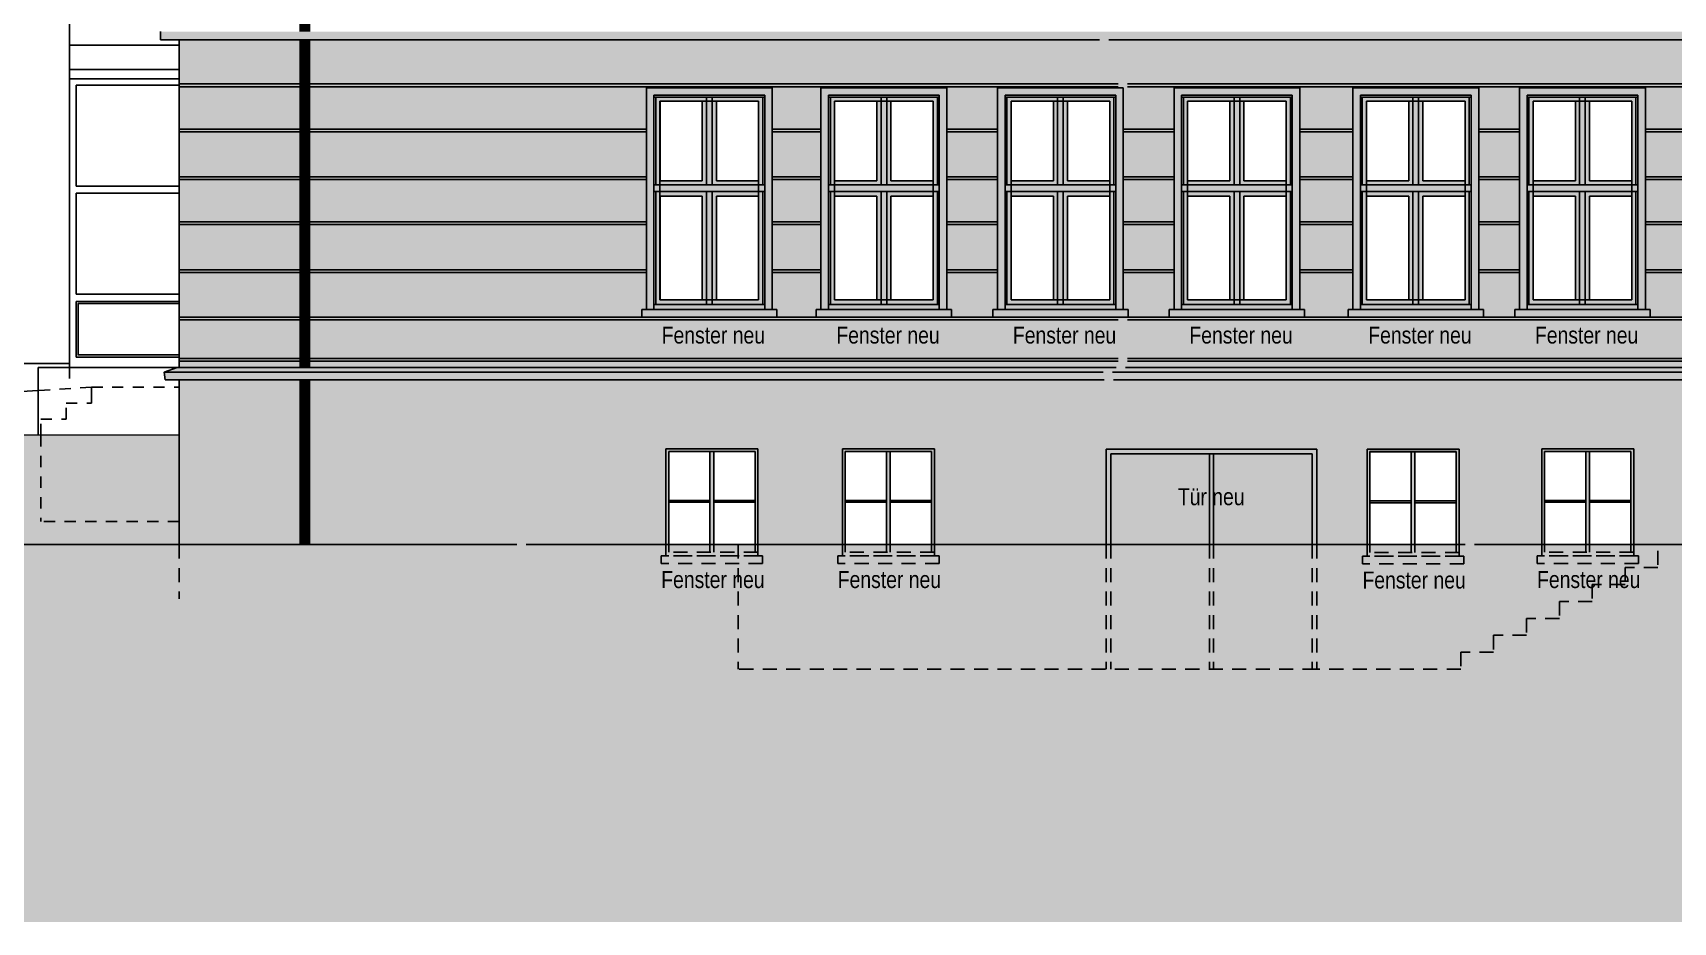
# Model space of a CAD drawing. Header units: metres. Extents: x 11 to 190, y 38 to 70.
# Drawn here: x 29.74 to 47.21, y 37.58 to 47.04 of the extents above; entities that cross this region are included whole.
import ezdxf
from ezdxf.enums import TextEntityAlignment as Align

# ---------------------------------------------------------------- set-up
doc = ezdxf.new("R2010")
doc.units = ezdxf.units.M
doc.header["$LTSCALE"] = 0.01
doc.header["$XCLIPFRAME"] = 2
doc.linetypes.add('AUSGEZOGEN', pattern=[1000, 1000, 0])
doc.linetypes.add('GESTRICHELT', pattern=[9, 6, -3])
for name, color, linetype in [('A_ansicht', 9, 'CONTINUOUS'), ('A_Ansicht_Bibliothek', 1, 'CONTINUOUS'), ('A_Fensterrahmen', 1, 'CONTINUOUS'), ('A_Glasbild', 7, 'CONTINUOUS'), ('A_regenrinne', 252, 'CONTINUOUS'), ('A_Schraff_Fensterrahmen', 255, 'CONTINUOUS'), ('A_Schraff_gelände', 251, 'CONTINUOUS'), ('A_Schraff_Gewaende', 23, 'CONTINUOUS'), ('A_Schraff_Paneel', 14, 'CONTINUOUS'), ('A_Schraff_Sims', 17, 'CONTINUOUS'), ('A_schraff_tuer', 117, 'CONTINUOUS'), ('A_TEXT', 2, 'CONTINUOUS'), ('FASSADE', 7, 'AUSGEZOGEN'), ('FASSADE_STRUKTUR', 8, 'AUSGEZOGEN')]:
    doc.layers.add(name, color=color, linetype=linetype)
doc.styles.add('arial-n', font='ARIALN.TTF')
picture_1 = doc.add_image_def('image1.jpg', size_in_pixel=(60, 84))

msp = doc.modelspace()

# ---------------------------------------------------------------- hatches: boundary and pattern name
at = {"layer": 'A_Schraff_Fensterrahmen'}
h = msp.add_hatch(color=256, dxfattribs=at)
h.paths.add_polyline_path([(36.917, 46.359), (36.377, 46.359), (36.377, 45.427), (36.917, 45.427)])
h.paths.add_polyline_path([(36.872, 46.318), (36.872, 45.468), (36.422, 45.468), (36.422, 46.318)], flags=16)
h.paths.add_polyline_path([(37.517, 46.359), (36.977, 46.359), (36.977, 45.427), (37.517, 45.427)])
h.paths.add_polyline_path([(37.472, 46.318), (37.472, 45.468), (37.022, 45.468), (37.022, 46.318)], flags=16)
h.paths.add_polyline_path([(36.917, 45.357), (36.377, 45.357), (36.377, 44.151), (36.917, 44.151)])
h.paths.add_polyline_path([(36.872, 45.304), (36.872, 44.204), (36.422, 44.204), (36.422, 45.304)], flags=16)
h.paths.add_polyline_path([(37.517, 45.357), (36.977, 45.357), (36.977, 44.151), (37.517, 44.151)])
h.paths.add_polyline_path([(37.472, 45.304), (37.472, 44.204), (37.022, 44.204), (37.022, 45.304)], flags=16)
h = msp.add_hatch(color=256, dxfattribs=at)
h.paths.add_polyline_path([(36.977, 46.359), (36.917, 46.359), (36.917, 45.427), (36.977, 45.427)])
h.paths.add_polyline_path([(36.977, 45.357), (36.917, 45.357), (36.917, 44.151), (36.977, 44.151)])
h = msp.add_hatch(color=256, dxfattribs=at)
h.paths.add_polyline_path([(38.776, 46.359), (38.236, 46.359), (38.236, 45.427), (38.776, 45.427)])
h.paths.add_polyline_path([(38.731, 46.318), (38.731, 45.468), (38.281, 45.468), (38.281, 46.318)], flags=16)
h.paths.add_polyline_path([(39.376, 46.359), (38.836, 46.359), (38.836, 45.427), (39.376, 45.427)])
h.paths.add_polyline_path([(39.331, 46.318), (39.331, 45.468), (38.881, 45.468), (38.881, 46.318)], flags=16)
h.paths.add_polyline_path([(38.776, 45.357), (38.236, 45.357), (38.236, 44.151), (38.776, 44.151)])
h.paths.add_polyline_path([(38.731, 45.304), (38.731, 44.204), (38.281, 44.204), (38.281, 45.304)], flags=16)
h.paths.add_polyline_path([(39.376, 45.357), (38.836, 45.357), (38.836, 44.151), (39.376, 44.151)])
h.paths.add_polyline_path([(39.331, 45.304), (39.331, 44.204), (38.881, 44.204), (38.881, 45.304)], flags=16)
h = msp.add_hatch(color=256, dxfattribs=at)
h.paths.add_polyline_path([(38.836, 46.359), (38.776, 46.359), (38.776, 45.427), (38.836, 45.427)])
h.paths.add_polyline_path([(38.836, 45.357), (38.776, 45.357), (38.776, 44.151), (38.836, 44.151)])
h = msp.add_hatch(color=256, dxfattribs=at)
h.paths.add_polyline_path([(40.656, 46.359), (40.116, 46.359), (40.116, 45.427), (40.656, 45.427)])
h.paths.add_polyline_path([(40.611, 46.318), (40.611, 45.468), (40.161, 45.468), (40.161, 46.318)], flags=16)
h.paths.add_polyline_path([(41.256, 46.359), (40.716, 46.359), (40.716, 45.427), (41.256, 45.427)])
h.paths.add_polyline_path([(41.211, 46.318), (41.211, 45.468), (40.761, 45.468), (40.761, 46.318)], flags=16)
h.paths.add_polyline_path([(40.656, 45.357), (40.116, 45.357), (40.116, 44.151), (40.656, 44.151)])
h.paths.add_polyline_path([(40.611, 45.304), (40.611, 44.204), (40.161, 44.204), (40.161, 45.304)], flags=16)
h.paths.add_polyline_path([(41.256, 45.357), (40.716, 45.357), (40.716, 44.151), (41.256, 44.151)])
h.paths.add_polyline_path([(41.211, 45.304), (41.211, 44.204), (40.761, 44.204), (40.761, 45.304)], flags=16)
h = msp.add_hatch(color=256, dxfattribs=at)
h.paths.add_polyline_path([(40.716, 46.359), (40.656, 46.359), (40.656, 45.427), (40.716, 45.427)])
h.paths.add_polyline_path([(40.716, 45.357), (40.656, 45.357), (40.656, 44.151), (40.716, 44.151)])
h = msp.add_hatch(color=256, dxfattribs=at)
h.paths.add_polyline_path([(42.536, 46.359), (41.996, 46.359), (41.996, 45.427), (42.536, 45.427)])
h.paths.add_polyline_path([(42.491, 46.318), (42.491, 45.468), (42.041, 45.468), (42.041, 46.318)], flags=16)
h.paths.add_polyline_path([(43.136, 46.359), (42.596, 46.359), (42.596, 45.427), (43.136, 45.427)])
h.paths.add_polyline_path([(43.091, 46.318), (43.091, 45.468), (42.641, 45.468), (42.641, 46.318)], flags=16)
h.paths.add_polyline_path([(42.536, 45.357), (41.996, 45.357), (41.996, 44.151), (42.536, 44.151)])
h.paths.add_polyline_path([(42.491, 45.304), (42.491, 44.204), (42.041, 44.204), (42.041, 45.304)], flags=16)
h.paths.add_polyline_path([(43.136, 45.357), (42.596, 45.357), (42.596, 44.151), (43.136, 44.151)])
h.paths.add_polyline_path([(43.091, 45.304), (43.091, 44.204), (42.641, 44.204), (42.641, 45.304)], flags=16)
h = msp.add_hatch(color=256, dxfattribs=at)
h.paths.add_polyline_path([(42.596, 46.359), (42.536, 46.359), (42.536, 45.427), (42.596, 45.427)])
h.paths.add_polyline_path([(42.596, 45.357), (42.536, 45.357), (42.536, 44.151), (42.596, 44.151)])
h = msp.add_hatch(color=256, dxfattribs=at)
h.paths.add_polyline_path([(44.441, 46.359), (43.901, 46.359), (43.901, 45.427), (44.441, 45.427)])
h.paths.add_polyline_path([(44.396, 46.318), (44.396, 45.468), (43.946, 45.468), (43.946, 46.318)], flags=16)
h.paths.add_polyline_path([(45.041, 46.359), (44.501, 46.359), (44.501, 45.427), (45.041, 45.427)])
h.paths.add_polyline_path([(44.996, 46.318), (44.996, 45.468), (44.546, 45.468), (44.546, 46.318)], flags=16)
h.paths.add_polyline_path([(44.441, 45.357), (43.901, 45.357), (43.901, 44.151), (44.441, 44.151)])
h.paths.add_polyline_path([(44.396, 45.304), (44.396, 44.204), (43.946, 44.204), (43.946, 45.304)], flags=16)
h.paths.add_polyline_path([(45.041, 45.357), (44.501, 45.357), (44.501, 44.151), (45.041, 44.151)])
h.paths.add_polyline_path([(44.996, 45.304), (44.996, 44.204), (44.546, 44.204), (44.546, 45.304)], flags=16)
h = msp.add_hatch(color=256, dxfattribs=at)
h.paths.add_polyline_path([(44.501, 46.359), (44.441, 46.359), (44.441, 45.427), (44.501, 45.427)])
h.paths.add_polyline_path([(44.501, 45.357), (44.441, 45.357), (44.441, 44.151), (44.501, 44.151)])
h = msp.add_hatch(color=256, dxfattribs=at)
h.paths.add_polyline_path([(46.216, 46.359), (45.676, 46.359), (45.676, 45.427), (46.216, 45.427)])
h.paths.add_polyline_path([(46.171, 46.318), (46.171, 45.468), (45.721, 45.468), (45.721, 46.318)], flags=16)
h.paths.add_polyline_path([(46.816, 46.359), (46.276, 46.359), (46.276, 45.427), (46.816, 45.427)])
h.paths.add_polyline_path([(46.771, 46.318), (46.771, 45.468), (46.321, 45.468), (46.321, 46.318)], flags=16)
h.paths.add_polyline_path([(46.216, 45.357), (45.676, 45.357), (45.676, 44.151), (46.216, 44.151)])
h.paths.add_polyline_path([(46.171, 45.304), (46.171, 44.204), (45.721, 44.204), (45.721, 45.304)], flags=16)
h.paths.add_polyline_path([(46.816, 45.357), (46.276, 45.357), (46.276, 44.151), (46.816, 44.151)])
h.paths.add_polyline_path([(46.771, 45.304), (46.771, 44.204), (46.321, 44.204), (46.321, 45.304)], flags=16)
h = msp.add_hatch(color=256, dxfattribs=at)
h.paths.add_polyline_path([(46.276, 46.359), (46.216, 46.359), (46.216, 45.427), (46.276, 45.427)])
h.paths.add_polyline_path([(46.276, 45.357), (46.216, 45.357), (46.216, 44.151), (46.276, 44.151)])
h = msp.add_hatch(color=256, dxfattribs=at)
h.paths.add_polyline_path([(37.537, 44.151), (36.357, 44.151), (36.357, 44.099), (37.537, 44.099)])
h.paths.add_polyline_path([(37.537, 45.427), (36.357, 45.427), (36.357, 45.357), (37.537, 45.357)])
h = msp.add_hatch(color=256, dxfattribs=at)
h.paths.add_polyline_path([(39.396, 44.151), (38.216, 44.151), (38.216, 44.099), (39.396, 44.099)])
h.paths.add_polyline_path([(39.396, 45.427), (38.216, 45.427), (38.216, 45.357), (39.396, 45.357)])
h = msp.add_hatch(color=256, dxfattribs=at)
h.paths.add_polyline_path([(41.276, 44.151), (40.096, 44.151), (40.096, 44.099), (41.276, 44.099)])
h.paths.add_polyline_path([(41.276, 45.427), (40.096, 45.427), (40.096, 45.357), (41.276, 45.357)])
h = msp.add_hatch(color=256, dxfattribs=at)
h.paths.add_polyline_path([(43.156, 44.151), (41.976, 44.151), (41.976, 44.099), (43.156, 44.099)])
h.paths.add_polyline_path([(43.156, 45.427), (41.976, 45.427), (41.976, 45.357), (43.156, 45.357)])
h = msp.add_hatch(color=256, dxfattribs=at)
h.paths.add_polyline_path([(45.061, 44.151), (43.881, 44.151), (43.881, 44.099), (45.061, 44.099)])
h.paths.add_polyline_path([(45.061, 45.427), (43.881, 45.427), (43.881, 45.357), (45.061, 45.357)])
h = msp.add_hatch(color=256, dxfattribs=at)
h.paths.add_polyline_path([(46.836, 44.151), (45.656, 44.151), (45.656, 44.099), (46.836, 44.099)])
h.paths.add_polyline_path([(46.836, 45.427), (45.656, 45.427), (45.656, 45.357), (46.836, 45.357)])
h = msp.add_hatch(color=256, dxfattribs=at)
h.paths.add_polyline_path([(37.464, 42.618), (36.484, 42.618), (36.484, 41.598), (36.514, 41.598), (36.514, 42.588), (37.434, 42.588), (37.434, 41.598), (37.464, 41.598)])
h.paths.add_polyline_path([(36.994, 42.588), (36.954, 42.588), (36.954, 41.598), (36.994, 41.598)], flags=17)
h = msp.add_hatch(color=256, dxfattribs=at)
h.paths.add_polyline_path([(39.344, 42.618), (38.364, 42.618), (38.364, 41.598), (38.394, 41.598), (38.394, 42.588), (39.314, 42.588), (39.314, 41.598), (39.344, 41.598)])
h.paths.add_polyline_path([(38.874, 42.588), (38.834, 42.588), (38.834, 41.598), (38.874, 41.598)], flags=17)
h = msp.add_hatch(color=256, dxfattribs=at)
h.paths.add_polyline_path([(44.932, 42.618), (43.952, 42.618), (43.952, 41.598), (43.982, 41.598), (43.982, 42.588), (44.902, 42.588), (44.902, 41.598), (44.932, 41.598)])
h.paths.add_polyline_path([(44.462, 42.588), (44.422, 42.588), (44.422, 41.598), (44.462, 41.598)], flags=17)
h = msp.add_hatch(color=256, dxfattribs=at)
h.paths.add_polyline_path([(46.792, 42.618), (45.812, 42.618), (45.812, 41.598), (45.842, 41.598), (45.842, 42.588), (46.762, 42.588), (46.762, 41.598), (46.792, 41.598)])
h.paths.add_polyline_path([(46.322, 42.588), (46.282, 42.588), (46.282, 41.598), (46.322, 41.598)], flags=17)
h = msp.add_hatch(color=256, dxfattribs=at)
h.paths.add_polyline_path([(36.954, 42.068), (36.514, 42.068), (36.514, 42.048), (36.954, 42.048)])
h.paths.add_polyline_path([(37.434, 42.068), (36.994, 42.068), (36.994, 42.048), (37.434, 42.048)])
h = msp.add_hatch(color=256, dxfattribs=at)
h.paths.add_polyline_path([(38.834, 42.068), (38.394, 42.068), (38.394, 42.048), (38.834, 42.048)])
h.paths.add_polyline_path([(39.314, 42.068), (38.874, 42.068), (38.874, 42.048), (39.314, 42.048)])
h = msp.add_hatch(color=256, dxfattribs=at)
h.paths.add_polyline_path([(44.422, 42.068), (43.982, 42.068), (43.982, 42.048), (44.422, 42.048)])
h.paths.add_polyline_path([(44.902, 42.068), (44.462, 42.068), (44.462, 42.048), (44.902, 42.048)])
h = msp.add_hatch(color=256, dxfattribs=at)
h.paths.add_polyline_path([(46.282, 42.068), (45.842, 42.068), (45.842, 42.048), (46.282, 42.048)])
h.paths.add_polyline_path([(46.762, 42.068), (46.322, 42.068), (46.322, 42.048), (46.762, 42.048)])
at = {"layer": 'A_Schraff_gelände'}
for points in [[(11.328, 42.35), (11.328, 41.598), (31.3, 41.598), (31.3, 42.762), (29.8, 42.762), (20.684, 42.781), (13.14, 42.35)], [(11.328, 41.598), (11.328, 37.579), (154.231, 37.579), (154.222, 40.16), (110.149, 40.16), (110.149, 41.363), (91.566, 41.363), (88.079, 41.363), (81.671, 41.413), (71.368, 41.415), (60.93, 41.416), (60.93, 41.537), (60.58, 41.537), (60.58, 41.662), (55.097, 41.662), (55.097, 41.598), (46.947, 41.598)]]:
    msp.add_hatch(color=256, dxfattribs=at).paths.add_polyline_path(points)
at = {"layer": 'A_Schraff_Gewaende'}
h = msp.add_hatch(color=256, dxfattribs=at)
h.paths.add_polyline_path([(37.617, 46.459), (36.277, 46.459), (36.277, 44.099), (36.357, 44.099), (36.357, 46.379), (37.537, 46.379), (37.537, 44.099), (37.617, 44.099)])
h.paths.add_polyline_path([(37.667, 44.099), (37.617, 44.099), (36.227, 44.099), (36.227, 44.019), (37.667, 44.019)])
h = msp.add_hatch(color=256, dxfattribs=at)
h.paths.add_polyline_path([(39.476, 46.459), (38.136, 46.459), (38.136, 44.099), (38.216, 44.099), (38.216, 46.379), (39.396, 46.379), (39.396, 44.099), (39.476, 44.099)])
h.paths.add_polyline_path([(39.526, 44.099), (39.476, 44.099), (38.086, 44.099), (38.086, 44.019), (39.526, 44.019)])
h = msp.add_hatch(color=256, dxfattribs=at)
h.paths.add_polyline_path([(41.356, 46.459), (40.016, 46.459), (40.016, 44.099), (40.096, 44.099), (40.096, 46.379), (41.276, 46.379), (41.276, 44.099), (41.356, 44.099)])
h.paths.add_polyline_path([(41.406, 44.099), (41.356, 44.099), (39.966, 44.099), (39.966, 44.019), (41.406, 44.019)])
h = msp.add_hatch(color=256, dxfattribs=at)
h.paths.add_polyline_path([(43.236, 46.459), (41.896, 46.459), (41.896, 44.099), (41.976, 44.099), (41.976, 46.379), (43.156, 46.379), (43.156, 44.099), (43.236, 44.099)])
h.paths.add_polyline_path([(43.286, 44.099), (43.236, 44.099), (41.846, 44.099), (41.846, 44.019), (43.286, 44.019)])
h = msp.add_hatch(color=256, dxfattribs=at)
h.paths.add_polyline_path([(45.141, 46.459), (43.801, 46.459), (43.801, 44.099), (43.881, 44.099), (43.881, 46.379), (45.061, 46.379), (45.061, 44.099), (45.141, 44.099)])
h.paths.add_polyline_path([(45.191, 44.099), (45.141, 44.099), (43.751, 44.099), (43.751, 44.019), (45.191, 44.019)])
h = msp.add_hatch(color=256, dxfattribs=at)
h.paths.add_polyline_path([(46.916, 46.459), (45.576, 46.459), (45.576, 44.099), (45.656, 44.099), (45.656, 46.379), (46.836, 46.379), (46.836, 44.099), (46.916, 44.099)])
h.paths.add_polyline_path([(46.966, 44.099), (46.916, 44.099), (45.526, 44.099), (45.526, 44.019), (46.966, 44.019)])
at = {"layer": 'A_Schraff_Paneel'}
h = msp.add_hatch(color=256, dxfattribs=at)
h.paths.add_polyline_path([(31.3, 46.97), (31.3, 43.484), (55.097, 43.484), (55.097, 46.97)])
h.paths.add_polyline_path([(51.21, 44.019), (51.21, 44.099), (51.26, 44.099), (51.26, 46.459), (52.6, 46.459), (52.6, 44.099), (52.65, 44.099), (52.65, 44.019)], flags=16)
h.paths.add_polyline_path([(49.266, 44.019), (49.266, 44.099), (49.316, 44.099), (49.316, 46.459), (50.656, 46.459), (50.656, 44.099), (50.706, 44.099), (50.706, 44.019)], flags=16)
h.paths.add_polyline_path([(47.481, 44.019), (47.481, 44.099), (47.531, 44.099), (47.531, 46.459), (48.871, 46.459), (48.871, 44.099), (48.921, 44.099), (48.921, 44.019)], flags=16)
h.paths.add_polyline_path([(45.526, 44.019), (45.526, 44.099), (45.576, 44.099), (45.576, 46.459), (46.916, 46.459), (46.916, 44.099), (46.966, 44.099), (46.966, 44.019)], flags=16)
h.paths.add_polyline_path([(43.751, 44.019), (43.751, 44.099), (43.801, 44.099), (43.801, 46.459), (45.141, 46.459), (45.141, 44.099), (45.191, 44.099), (45.191, 44.019)], flags=16)
h.paths.add_polyline_path([(41.846, 44.019), (41.846, 44.099), (41.896, 44.099), (41.896, 46.459), (43.236, 46.459), (43.236, 44.099), (43.286, 44.099), (43.286, 44.019)], flags=16)
h.paths.add_polyline_path([(39.966, 44.019), (39.966, 44.099), (40.016, 44.099), (40.016, 46.459), (41.356, 46.459), (41.356, 44.099), (41.406, 44.099), (41.406, 44.019)], flags=16)
h.paths.add_polyline_path([(38.086, 44.019), (38.086, 44.099), (38.136, 44.099), (38.136, 46.459), (39.476, 46.459), (39.476, 44.099), (39.526, 44.099), (39.526, 44.019)], flags=16)
h.paths.add_polyline_path([(36.227, 44.019), (36.227, 44.099), (36.277, 44.099), (36.277, 46.459), (37.617, 46.459), (37.617, 44.099), (37.667, 44.099), (37.667, 44.019)], flags=16)
msp.add_hatch(color=256, dxfattribs=at).paths.add_polyline_path([(31.3, 43.35), (31.3, 41.598), (36.484, 41.598), (36.484, 42.618), (37.464, 42.618), (37.464, 41.598), (38.364, 41.598), (38.364, 42.618), (39.344, 42.618), (39.344, 41.598), (41.174, 41.598), (41.174, 42.613), (43.416, 42.613), (43.416, 41.598), (43.952, 41.598), (43.952, 42.613), (44.932, 42.613), (44.932, 41.598), (45.812, 41.598), (45.812, 42.618), (46.792, 42.618), (46.792, 41.598), (47.707, 41.598), (47.707, 42.618), (48.687, 42.618), (48.687, 41.598), (49.602, 41.598), (49.602, 42.613), (50.582, 42.613), (50.582, 41.598), (51.467, 41.598), (51.467, 42.618), (52.447, 42.618), (52.447, 41.598), (55.097, 41.598), (55.097, 43.35)])
at = {"layer": 'A_Schraff_Sims'}
h = msp.add_hatch(color=256, dxfattribs=at)
h.paths.add_polyline_path([(116.817, 57.707), (31.233, 57.707), (31.233, 57.588), (116.817, 57.588)])
h.paths.add_polyline_path([(55.246, 43.35), (55.257, 43.434), (55.117, 43.484), (31.28, 43.484), (31.14, 43.434), (31.151, 43.35)])
msp.add_hatch(color=256, dxfattribs=at).paths.add_polyline_path([(55.296, 47.058), (31.101, 47.058), (31.101, 46.97), (55.296, 46.97)])
at = {"layer": 'A_schraff_tuer'}
h = msp.add_hatch(color=15, dxfattribs=at)
h.paths.add_polyline_path([(42.315, 42.563), (42.275, 42.563), (42.275, 41.598), (42.315, 41.598)], flags=17)
h.paths.add_polyline_path([(43.416, 42.613), (41.174, 42.613), (41.174, 41.598), (41.224, 41.598), (41.224, 42.563), (43.366, 42.563), (43.366, 41.598), (43.416, 41.598)])
h = msp.add_hatch(color=15, dxfattribs=at)
h.paths.add_polyline_path([(43.366, 42.563), (42.315, 42.563), (42.315, 41.598), (43.366, 41.598)])
h.paths.add_polyline_path([(42.275, 42.563), (41.224, 42.563), (41.224, 41.598), (42.275, 41.598)])

# ---------------------------------------------------------------- linework, layer by layer
at = {"layer": 'A_ansicht', "color": 3}
for p, q in [((43.366, 42.563), (41.224, 42.563)), ((41.224, 42.563), (41.224, 41.598)), ((42.275, 42.563), (42.275, 41.598)), ((42.315, 42.563), (42.315, 41.598)), ((43.366, 42.563), (43.366, 41.598))]:
    msp.add_line(p, q, dxfattribs=at)
at = {"layer": 'A_ansicht', "color": 7}
msp.add_line((31.3, 41.598), (23.883, 41.598), dxfattribs=at)
at = {"layer": 'A_ansicht', "color": 2, "linetype": 'GESTRICHELT', "ltscale": 2.5}
for p, q in [((31.3, 41.598), (31.3, 41.021)), ((36.484, 41.478), (36.484, 41.598)), ((36.514, 41.518), (36.514, 41.598)), ((36.954, 41.598), (36.954, 41.518)), ((36.994, 41.598), (36.994, 41.518)), ((37.254, 41.598), (37.254, 40.272)), ((37.434, 41.518), (37.434, 41.598)), ((37.464, 41.478), (37.464, 41.598)), ((38.364, 41.478), (38.364, 41.598)), ((38.394, 41.518), (38.394, 41.598)), ((38.834, 41.598), (38.834, 41.518)), ((38.874, 41.598), (38.874, 41.518)), ((39.314, 41.518), (39.314, 41.598)), ((39.344, 41.478), (39.344, 41.598)), ((41.174, 41.598), (41.174, 40.272)), ((41.224, 41.598), (41.224, 40.272)), ((42.275, 41.598), (42.275, 40.272)), ((42.315, 41.598), (42.315, 40.272)), ((43.366, 41.598), (43.366, 40.272)), ((43.416, 41.598), (43.416, 40.272)), ((43.952, 41.473), (43.952, 41.598)), ((43.982, 41.513), (43.982, 41.598)), ((44.422, 41.598), (44.422, 41.513)), ((44.462, 41.598), (44.462, 41.513)), ((44.902, 41.513), (44.902, 41.598)), ((44.932, 41.473), (44.932, 41.598)), ((45.812, 41.478), (45.812, 41.598)), ((45.842, 41.518), (45.842, 41.598)), ((46.282, 41.598), (46.282, 41.518)), ((46.322, 41.598), (46.322, 41.518)), ((46.762, 41.518), (46.762, 41.598)), ((46.792, 41.478), (46.792, 41.598)), ((37.514, 41.478), (36.434, 41.478)), ((36.434, 41.478), (36.434, 41.398)), ((37.464, 41.518), (36.484, 41.518)), ((37.464, 41.478), (36.484, 41.478)), ((37.514, 41.478), (37.514, 41.398)), ((39.394, 41.478), (38.314, 41.478)), ((38.314, 41.478), (38.314, 41.398)), ((39.344, 41.518), (38.364, 41.518)), ((39.344, 41.478), (38.364, 41.478)), ((39.394, 41.478), (39.394, 41.398)), ((44.982, 41.473), (43.902, 41.473)), ((43.902, 41.473), (43.902, 41.393)), ((44.932, 41.513), (43.952, 41.513)), ((44.932, 41.473), (43.952, 41.473)), ((44.982, 41.473), (44.982, 41.393)), ((46.842, 41.478), (45.762, 41.478)), ((45.762, 41.478), (45.762, 41.398)), ((46.792, 41.518), (45.812, 41.518)), ((46.792, 41.478), (45.812, 41.478)), ((46.842, 41.478), (46.842, 41.398)), ((47.05, 41.532), (47.05, 41.352)), ((37.514, 41.398), (36.434, 41.398)), ((39.394, 41.398), (38.314, 41.398)), ((44.982, 41.393), (43.902, 41.393)), ((46.842, 41.398), (45.762, 41.398)), ((46.7, 41.352), (46.7, 41.172)), ((47.05, 41.352), (46.7, 41.352)), ((46.35, 41.172), (46.35, 40.992)), ((46.7, 41.172), (46.35, 41.172)), ((46, 40.992), (46, 40.812)), ((46.35, 40.992), (46, 40.992)), ((45.65, 40.812), (45.65, 40.632)), ((46, 40.812), (45.65, 40.812)), ((45.3, 40.632), (45.3, 40.452)), ((45.65, 40.632), (45.3, 40.632)), ((44.95, 40.452), (44.95, 40.272)), ((45.3, 40.452), (44.95, 40.452)), ((43.416, 40.272), (37.254, 40.272)), ((44.95, 40.272), (43.416, 40.272))]:
    msp.add_line(p, q, dxfattribs=at)
at = {"layer": 'A_Ansicht_Bibliothek'}
for p, q in [((30.134, 47.428), (30.134, 43.484)), ((30.134, 46.914), (31.3, 46.914)), ((30.134, 46.655), (31.3, 46.655)), ((30.134, 46.555), (31.3, 46.555)), ((30.203, 46.486), (30.203, 45.412)), ((30.203, 46.486), (31.3, 46.486)), ((30.203, 45.412), (31.3, 45.412)), ((30.203, 45.336), (31.3, 45.336)), ((30.203, 45.336), (30.203, 44.261)), ((30.203, 44.261), (31.3, 44.261)), ((30.203, 44.185), (31.3, 44.185)), ((30.203, 44.185), (30.203, 43.594)), ((20.684, 43.525), (30.134, 43.525)), ((30.203, 43.594), (31.3, 43.594)), ((29.8, 42.762), (29.8, 43.484)), ((31.28, 43.484), (29.8, 43.484))]:
    msp.add_line(p, q, dxfattribs=at)
at = {"layer": 'A_Ansicht_Bibliothek', "color": 1, "linetype": 'GESTRICHELT', "ltscale": 2}
for p, q in [((30.134, 43.484), (30.134, 43.272)), ((30.366, 43.272), (30.366, 43.102)), ((29.826, 42.762), (29.826, 41.842)), ((31.3, 41.842), (29.826, 41.842))]:
    msp.add_line(p, q, dxfattribs=at)
at = {"layer": 'A_Ansicht_Bibliothek'}
for points in [[(31.3, 44.163), (30.225, 44.163), (30.225, 43.616), (31.3, 43.616)], [(29.8, 43.238), (24.366, 42.912), (22.866, 42.912), (20.684, 42.781)]]:
    msp.add_lwpolyline(points, dxfattribs=at)
at = {"layer": 'A_Ansicht_Bibliothek', "color": 1, "linetype": 'GESTRICHELT', "ltscale": 2}
for points in [[(30.366, 43.272), (29.8, 43.238)], [(29.826, 42.762), (29.826, 42.932), (30.096, 42.932), (30.096, 43.102), (30.366, 43.102), (30.366, 43.272), (31.3, 43.272)]]:
    msp.add_lwpolyline(points, dxfattribs=at)
at = {"layer": 'A_Fensterrahmen'}
for p, q in [((36.357, 46.359), (37.537, 46.359)), ((36.377, 45.427), (36.377, 46.359)), ((36.422, 45.468), (36.422, 46.318)), ((36.872, 46.318), (36.422, 46.318)), ((36.872, 45.468), (36.872, 46.318)), ((36.917, 46.359), (36.917, 45.427)), ((36.977, 46.359), (36.977, 45.427)), ((37.022, 45.468), (37.022, 46.318)), ((37.022, 46.318), (37.472, 46.318)), ((37.472, 45.468), (37.472, 46.318)), ((37.517, 45.427), (37.517, 46.359)), ((38.216, 46.359), (39.396, 46.359)), ((38.236, 45.427), (38.236, 46.359)), ((38.281, 45.468), (38.281, 46.318)), ((38.731, 46.318), (38.281, 46.318)), ((38.731, 45.468), (38.731, 46.318)), ((38.776, 46.359), (38.776, 45.427)), ((38.836, 46.359), (38.836, 45.427)), ((38.881, 45.468), (38.881, 46.318)), ((38.881, 46.318), (39.331, 46.318)), ((39.331, 45.468), (39.331, 46.318)), ((39.376, 45.427), (39.376, 46.359)), ((40.096, 46.359), (41.276, 46.359)), ((40.116, 45.427), (40.116, 46.359)), ((40.161, 45.468), (40.161, 46.318)), ((40.611, 46.318), (40.161, 46.318)), ((40.611, 45.468), (40.611, 46.318)), ((40.656, 46.359), (40.656, 45.427)), ((40.716, 46.359), (40.716, 45.427)), ((40.761, 45.468), (40.761, 46.318)), ((40.761, 46.318), (41.211, 46.318)), ((41.211, 45.468), (41.211, 46.318)), ((41.256, 45.427), (41.256, 46.359)), ((41.976, 46.359), (43.156, 46.359)), ((41.996, 45.427), (41.996, 46.359)), ((42.041, 45.468), (42.041, 46.318)), ((42.491, 46.318), (42.041, 46.318)), ((42.491, 45.468), (42.491, 46.318)), ((42.536, 46.359), (42.536, 45.427)), ((42.596, 46.359), (42.596, 45.427)), ((42.641, 45.468), (42.641, 46.318)), ((42.641, 46.318), (43.091, 46.318)), ((43.091, 45.468), (43.091, 46.318)), ((43.136, 45.427), (43.136, 46.359)), ((43.881, 46.359), (45.061, 46.359)), ((43.901, 45.427), (43.901, 46.359)), ((43.946, 45.468), (43.946, 46.318)), ((44.396, 46.318), (43.946, 46.318)), ((44.396, 45.468), (44.396, 46.318)), ((44.441, 46.359), (44.441, 45.427)), ((44.501, 46.359), (44.501, 45.427)), ((44.546, 46.318), (44.996, 46.318)), ((44.546, 45.468), (44.546, 46.318)), ((44.996, 45.468), (44.996, 46.318)), ((45.041, 45.427), (45.041, 46.359)), ((45.656, 46.359), (46.836, 46.359)), ((45.676, 45.427), (45.676, 46.359)), ((45.721, 45.468), (45.721, 46.318)), ((46.171, 46.318), (45.721, 46.318)), ((46.171, 45.468), (46.171, 46.318)), ((46.216, 46.359), (46.216, 45.427)), ((46.276, 46.359), (46.276, 45.427)), ((46.321, 45.468), (46.321, 46.318)), ((46.321, 46.318), (46.771, 46.318)), ((46.771, 45.468), (46.771, 46.318)), ((46.816, 45.427), (46.816, 46.359)), ((36.357, 45.427), (37.537, 45.427)), ((36.872, 45.468), (36.422, 45.468)), ((37.022, 45.468), (37.472, 45.468)), ((38.216, 45.427), (39.396, 45.427)), ((38.731, 45.468), (38.281, 45.468)), ((38.881, 45.468), (39.331, 45.468)), ((40.096, 45.427), (41.276, 45.427)), ((40.611, 45.468), (40.161, 45.468)), ((40.761, 45.468), (41.211, 45.468)), ((41.976, 45.427), (43.156, 45.427)), ((42.491, 45.468), (42.041, 45.468)), ((42.641, 45.468), (43.091, 45.468)), ((43.881, 45.427), (45.061, 45.427)), ((44.396, 45.468), (43.946, 45.468)), ((44.546, 45.468), (44.996, 45.468)), ((45.656, 45.427), (46.836, 45.427)), ((46.171, 45.468), (45.721, 45.468)), ((46.321, 45.468), (46.771, 45.468)), ((36.357, 45.357), (37.537, 45.357)), ((36.377, 44.151), (36.377, 45.357)), ((36.422, 45.304), (36.872, 45.304)), ((36.422, 45.304), (36.422, 44.204)), ((36.872, 45.304), (36.872, 44.204)), ((36.917, 45.357), (36.917, 44.151)), ((36.977, 45.357), (36.977, 44.151)), ((37.022, 45.304), (37.022, 44.204)), ((37.022, 45.304), (37.472, 45.304)), ((37.472, 45.304), (37.472, 44.204)), ((37.517, 44.151), (37.517, 45.357)), ((38.216, 45.357), (39.396, 45.357)), ((38.236, 44.151), (38.236, 45.357)), ((38.281, 45.304), (38.281, 44.204)), ((38.281, 45.304), (38.731, 45.304)), ((38.731, 45.304), (38.731, 44.204)), ((38.776, 45.357), (38.776, 44.151)), ((38.836, 45.357), (38.836, 44.151)), ((38.881, 45.304), (39.331, 45.304)), ((38.881, 45.304), (38.881, 44.204)), ((39.331, 45.304), (39.331, 44.204)), ((39.376, 44.151), (39.376, 45.357)), ((40.096, 45.357), (41.276, 45.357)), ((40.116, 44.151), (40.116, 45.357)), ((40.161, 45.304), (40.611, 45.304)), ((40.161, 45.304), (40.161, 44.204)), ((40.611, 45.304), (40.611, 44.204)), ((40.656, 45.357), (40.656, 44.151)), ((40.716, 45.357), (40.716, 44.151)), ((40.761, 45.304), (41.211, 45.304)), ((40.761, 45.304), (40.761, 44.204)), ((41.211, 45.304), (41.211, 44.204)), ((41.256, 44.151), (41.256, 45.357)), ((41.976, 45.357), (43.156, 45.357)), ((41.996, 44.151), (41.996, 45.357)), ((42.041, 45.304), (42.491, 45.304)), ((42.041, 45.304), (42.041, 44.204)), ((42.491, 45.304), (42.491, 44.204)), ((42.536, 45.357), (42.536, 44.151)), ((42.596, 45.357), (42.596, 44.151)), ((42.641, 45.304), (42.641, 44.204)), ((42.641, 45.304), (43.091, 45.304)), ((43.091, 45.304), (43.091, 44.204)), ((43.136, 44.151), (43.136, 45.357)), ((43.881, 45.357), (45.061, 45.357)), ((43.901, 44.151), (43.901, 45.357)), ((43.946, 45.304), (43.946, 44.204)), ((43.946, 45.304), (44.396, 45.304)), ((44.396, 45.304), (44.396, 44.204)), ((44.441, 45.357), (44.441, 44.151)), ((44.501, 45.357), (44.501, 44.151)), ((44.546, 45.304), (44.996, 45.304)), ((44.546, 45.304), (44.546, 44.204)), ((44.996, 45.304), (44.996, 44.204)), ((45.041, 44.151), (45.041, 45.357)), ((45.656, 45.357), (46.836, 45.357)), ((45.676, 44.151), (45.676, 45.357)), ((45.721, 45.304), (45.721, 44.204)), ((45.721, 45.304), (46.171, 45.304)), ((46.171, 45.304), (46.171, 44.204)), ((46.216, 45.357), (46.216, 44.151)), ((46.276, 45.357), (46.276, 44.151)), ((46.321, 45.304), (46.771, 45.304)), ((46.321, 45.304), (46.321, 44.204)), ((46.771, 45.304), (46.771, 44.204)), ((46.816, 44.151), (46.816, 45.357)), ((36.422, 44.204), (36.872, 44.204)), ((37.022, 44.204), (37.472, 44.204)), ((38.281, 44.204), (38.731, 44.204)), ((38.881, 44.204), (39.331, 44.204)), ((40.161, 44.204), (40.611, 44.204)), ((40.761, 44.204), (41.211, 44.204)), ((42.041, 44.204), (42.491, 44.204)), ((42.641, 44.204), (43.091, 44.204)), ((43.946, 44.204), (44.396, 44.204)), ((44.546, 44.204), (44.996, 44.204)), ((45.721, 44.204), (46.171, 44.204)), ((46.321, 44.204), (46.771, 44.204)), ((36.357, 44.151), (37.537, 44.151)), ((38.216, 44.151), (39.396, 44.151)), ((40.096, 44.151), (41.276, 44.151)), ((41.976, 44.151), (43.156, 44.151)), ((43.881, 44.151), (45.061, 44.151)), ((45.656, 44.151), (46.836, 44.151)), ((37.434, 42.588), (36.514, 42.588)), ((36.514, 41.598), (36.514, 42.588)), ((36.954, 42.588), (36.954, 41.598)), ((36.994, 42.588), (36.994, 41.598)), ((37.434, 41.598), (37.434, 42.588)), ((39.314, 42.588), (38.394, 42.588)), ((38.394, 41.598), (38.394, 42.588)), ((38.834, 42.588), (38.834, 41.598)), ((38.874, 42.588), (38.874, 41.598)), ((39.314, 41.598), (39.314, 42.588)), ((44.902, 42.583), (43.982, 42.583)), ((43.982, 41.598), (43.982, 42.583)), ((44.422, 42.583), (44.422, 41.598)), ((44.462, 42.583), (44.462, 41.598)), ((44.902, 41.598), (44.902, 42.583)), ((46.762, 42.588), (45.842, 42.588)), ((45.842, 41.598), (45.842, 42.588)), ((46.282, 42.588), (46.282, 41.598)), ((46.322, 42.588), (46.322, 41.598)), ((46.762, 41.598), (46.762, 42.588)), ((36.954, 42.068), (36.514, 42.068)), ((36.954, 42.048), (36.514, 42.048)), ((37.434, 42.068), (36.994, 42.068)), ((37.434, 42.048), (36.994, 42.048)), ((38.834, 42.068), (38.394, 42.068)), ((38.834, 42.048), (38.394, 42.048)), ((39.314, 42.068), (38.874, 42.068)), ((39.314, 42.048), (38.874, 42.048)), ((44.422, 42.063), (43.982, 42.063)), ((44.422, 42.043), (43.982, 42.043)), ((44.902, 42.063), (44.462, 42.063)), ((44.902, 42.043), (44.462, 42.043)), ((46.282, 42.068), (45.842, 42.068)), ((46.282, 42.048), (45.842, 42.048)), ((46.762, 42.068), (46.322, 42.068)), ((46.762, 42.048), (46.322, 42.048))]:
    msp.add_line(p, q, dxfattribs=at)
at = {"layer": 'A_regenrinne', "const_width": 0.12}
for points in [[(32.763, 58.473), (32.763, 57.643), (32.639, 57.524), (32.639, 47.058), (32.639, 47.058), (32.639, 47.058)], [(32.639, 46.97), (32.639, 43.484)], [(32.639, 43.349), (32.639, 41.605)]]:
    msp.add_lwpolyline(points, dxfattribs=at)
at = {"layer": 'FASSADE'}
for p, q in [((31.101, 46.97), (31.101, 47.058)), ((31.101, 46.97), (55.296, 46.97)), ((31.3, 43.484), (31.3, 46.97)), ((36.277, 44.099), (36.277, 46.459)), ((36.277, 46.459), (37.617, 46.459)), ((36.357, 44.099), (36.357, 46.379)), ((36.357, 46.379), (37.537, 46.379)), ((37.537, 44.099), (37.537, 46.379)), ((37.617, 44.099), (37.617, 46.459)), ((38.136, 44.099), (38.136, 46.459)), ((38.136, 46.459), (39.476, 46.459)), ((38.216, 44.099), (38.216, 46.379)), ((38.216, 46.379), (39.396, 46.379)), ((39.396, 44.099), (39.396, 46.379)), ((39.476, 44.099), (39.476, 46.459)), ((40.016, 44.099), (40.016, 46.459)), ((40.016, 46.459), (41.356, 46.459)), ((40.096, 44.099), (40.096, 46.379)), ((40.096, 46.379), (41.276, 46.379)), ((41.276, 44.099), (41.276, 46.379)), ((41.356, 44.099), (41.356, 46.459)), ((41.896, 44.099), (41.896, 46.459)), ((41.896, 46.459), (43.236, 46.459)), ((41.976, 44.099), (41.976, 46.379)), ((41.976, 46.379), (43.156, 46.379)), ((43.156, 44.099), (43.156, 46.379)), ((43.236, 44.099), (43.236, 46.459)), ((43.801, 46.459), (45.141, 46.459)), ((43.801, 44.099), (43.801, 46.459)), ((43.881, 46.379), (45.061, 46.379)), ((43.881, 44.099), (43.881, 46.379)), ((45.061, 44.099), (45.061, 46.379)), ((45.141, 44.099), (45.141, 46.459)), ((45.576, 44.099), (45.576, 46.459)), ((45.576, 46.459), (46.916, 46.459)), ((45.656, 44.099), (45.656, 46.379)), ((45.656, 46.379), (46.836, 46.379)), ((46.836, 44.099), (46.836, 46.379)), ((46.916, 44.099), (46.916, 46.459)), ((36.227, 44.019), (36.227, 44.099)), ((36.227, 44.099), (37.667, 44.099)), ((37.667, 44.019), (37.667, 44.099)), ((38.086, 44.019), (38.086, 44.099)), ((38.086, 44.099), (39.526, 44.099)), ((39.526, 44.019), (39.526, 44.099)), ((39.966, 44.019), (39.966, 44.099)), ((39.966, 44.099), (41.406, 44.099)), ((41.406, 44.019), (41.406, 44.099)), ((41.846, 44.099), (43.286, 44.099)), ((41.846, 44.019), (41.846, 44.099)), ((43.286, 44.019), (43.286, 44.099)), ((43.751, 44.099), (45.191, 44.099)), ((43.751, 44.019), (43.751, 44.099)), ((45.191, 44.019), (45.191, 44.099)), ((45.526, 44.099), (46.966, 44.099)), ((45.526, 44.019), (45.526, 44.099)), ((46.966, 44.019), (46.966, 44.099)), ((36.227, 44.019), (37.667, 44.019)), ((38.086, 44.019), (39.526, 44.019)), ((39.966, 44.019), (41.406, 44.019)), ((41.846, 44.019), (43.286, 44.019)), ((43.751, 44.019), (45.191, 44.019)), ((45.526, 44.019), (46.966, 44.019)), ((31.28, 43.484), (31.14, 43.434)), ((31.14, 43.434), (55.257, 43.434)), ((31.14, 43.434), (31.151, 43.35)), ((31.151, 43.35), (55.246, 43.35)), ((31.28, 43.484), (55.117, 43.484)), ((31.3, 41.598), (31.3, 43.35)), ((31.3, 42.762), (20.684, 42.781)), ((37.464, 42.618), (36.484, 42.618)), ((36.484, 41.598), (36.484, 42.618)), ((37.464, 41.598), (37.464, 42.618)), ((39.344, 42.618), (38.364, 42.618)), ((38.364, 41.598), (38.364, 42.618)), ((39.344, 41.598), (39.344, 42.618)), ((41.174, 42.613), (41.174, 41.598)), ((43.416, 42.613), (41.174, 42.613)), ((43.416, 42.613), (43.416, 41.598)), ((44.932, 42.613), (43.952, 42.613)), ((43.952, 41.598), (43.952, 42.613)), ((44.932, 41.598), (44.932, 42.613)), ((46.792, 42.618), (45.812, 42.618)), ((45.812, 41.598), (45.812, 42.618)), ((46.792, 41.598), (46.792, 42.618)), ((55.097, 41.598), (31.3, 41.598))]:
    msp.add_line(p, q, dxfattribs=at)
at = {"layer": 'FASSADE_STRUKTUR', "color": 2}
for p, q in [((31.3, 46.501), (55.097, 46.501)), ((31.3, 46.471), (55.097, 46.471)), ((31.3, 46.019), (36.277, 46.019)), ((31.3, 45.989), (36.277, 45.989)), ((37.617, 46.019), (38.136, 46.019)), ((37.617, 45.989), (38.136, 45.989)), ((39.476, 46.019), (40.016, 46.019)), ((39.476, 45.989), (40.016, 45.989)), ((41.356, 46.019), (41.896, 46.019)), ((41.356, 45.989), (41.896, 45.989)), ((43.236, 46.019), (43.801, 46.019)), ((43.236, 45.989), (43.801, 45.989)), ((45.141, 46.019), (45.576, 46.019)), ((45.141, 45.989), (45.576, 45.989)), ((46.916, 46.019), (47.531, 46.019)), ((46.916, 45.989), (47.531, 45.989)), ((31.3, 45.513), (36.277, 45.513)), ((31.3, 45.483), (36.277, 45.483)), ((37.617, 45.513), (38.136, 45.513)), ((37.617, 45.483), (38.136, 45.483)), ((39.476, 45.513), (40.016, 45.513)), ((39.476, 45.483), (40.016, 45.483)), ((41.356, 45.513), (41.896, 45.513)), ((41.356, 45.483), (41.896, 45.483)), ((43.236, 45.513), (43.801, 45.513)), ((43.236, 45.483), (43.801, 45.483)), ((45.141, 45.513), (45.576, 45.513)), ((45.141, 45.483), (45.576, 45.483)), ((46.916, 45.513), (47.531, 45.513)), ((46.916, 45.483), (47.531, 45.483)), ((31.3, 45.034), (36.277, 45.034)), ((31.3, 45.004), (36.277, 45.004)), ((37.617, 45.034), (38.136, 45.034)), ((37.617, 45.004), (38.136, 45.004)), ((39.476, 45.034), (40.016, 45.034)), ((39.476, 45.004), (40.016, 45.004)), ((41.356, 45.034), (41.896, 45.034)), ((41.356, 45.004), (41.896, 45.004)), ((43.236, 45.034), (43.801, 45.034)), ((43.236, 45.004), (43.801, 45.004)), ((45.141, 45.034), (45.576, 45.034)), ((45.141, 45.004), (45.576, 45.004)), ((46.916, 45.034), (47.531, 45.034)), ((46.916, 45.004), (47.531, 45.004)), ((31.3, 44.522), (36.277, 44.522)), ((31.3, 44.492), (36.277, 44.492)), ((37.617, 44.522), (38.136, 44.522)), ((37.617, 44.492), (38.136, 44.492)), ((39.476, 44.522), (40.016, 44.522)), ((39.476, 44.492), (40.016, 44.492)), ((41.356, 44.522), (41.896, 44.522)), ((41.356, 44.492), (41.896, 44.492)), ((43.236, 44.522), (43.801, 44.522)), ((43.236, 44.492), (43.801, 44.492)), ((45.141, 44.522), (45.576, 44.522)), ((45.141, 44.492), (45.576, 44.492)), ((46.916, 44.522), (47.531, 44.522)), ((46.916, 44.492), (47.531, 44.492)), ((31.3, 44.018), (55.097, 44.018)), ((31.3, 43.988), (55.097, 43.988)), ((31.3, 43.579), (55.097, 43.579)), ((31.3, 43.549), (55.097, 43.549))]:
    msp.add_line(p, q, dxfattribs=at)

# ---------------------------------------------------------------- texts
at = {"layer": 'A_TEXT', "linetype": 'Continuous', "style": 'arial-n'}
for s, p in [('Fenster neu', (36.99, 43.683)), ('Fenster neu', (38.85, 43.683)), ('Fenster neu', (40.73, 43.683)), ('Fenster neu', (42.61, 43.683)), ('Fenster neu', (44.515, 43.683)), ('Fenster neu', (46.29, 43.683)), ('Tür neu', (42.292, 41.963)), ('Fenster neu', (36.985, 41.081)), ('Fenster neu', (38.865, 41.081)), ('Fenster neu', (44.453, 41.076)), ('Fenster neu', (46.313, 41.081))]:
    msp.add_text(s, height=0.18, dxfattribs=at).set_placement(p, align=Align.BOTTOM_CENTER)

# ---------------------------------------------------------------- pictures from other files: only their frames are drawn
at = {"layer": 'A_Glasbild'}
image = msp.add_image(picture_1, insert=(37.952, 46.318), size_in_units=(1.531, 2.143), rotation=180, dxfattribs=at)
image.set_boundary_path([(18.34, 0.64), (59.5, 83.5)])
image = msp.add_image(picture_1, insert=(39.812, 46.318), size_in_units=(1.531, 2.143), rotation=180, dxfattribs=at)
image.set_boundary_path([(18.34, 0.64), (59.5, 83.5)])
image = msp.add_image(picture_1, insert=(41.692, 46.318), size_in_units=(1.531, 2.143), rotation=180, dxfattribs=at)
image.set_boundary_path([(18.34, 0.64), (59.5, 83.5)])
image = msp.add_image(picture_1, insert=(43.572, 46.318), size_in_units=(1.531, 2.143), rotation=180, dxfattribs=at)
image.set_boundary_path([(18.34, 0.64), (59.5, 83.5)])
image = msp.add_image(picture_1, insert=(45.477, 46.318), size_in_units=(1.531, 2.143), rotation=180, dxfattribs=at)
image.set_boundary_path([(18.34, 0.64), (59.5, 83.5)])
image = msp.add_image(picture_1, insert=(47.252, 46.318), size_in_units=(1.531, 2.143), rotation=180, dxfattribs=at)
image.set_boundary_path([(18.34, 0.64), (59.5, 83.5)])
image = msp.add_image(picture_1, insert=(38.045, 42.588), size_in_units=(1.531, 2.143), rotation=180, dxfattribs=at)
image.set_boundary_path([(23.43, 44.68), (59.5, 83.5)])
image = msp.add_image(picture_1, insert=(39.925, 42.588), size_in_units=(1.531, 2.143), rotation=180, dxfattribs=at)
image.set_boundary_path([(23.43, 44.68), (59.5, 83.5)])
image = msp.add_image(picture_1, insert=(45.512, 42.588), size_in_units=(1.531, 2.143), rotation=180, dxfattribs=at)
image.set_boundary_path([(23.43, 44.68), (59.5, 83.5)])
image = msp.add_image(picture_1, insert=(47.372, 42.588), size_in_units=(1.531, 2.143), rotation=180, dxfattribs=at)
image.set_boundary_path([(23.43, 44.68), (59.5, 83.5)])

doc.saveas('drawing.dxf')
